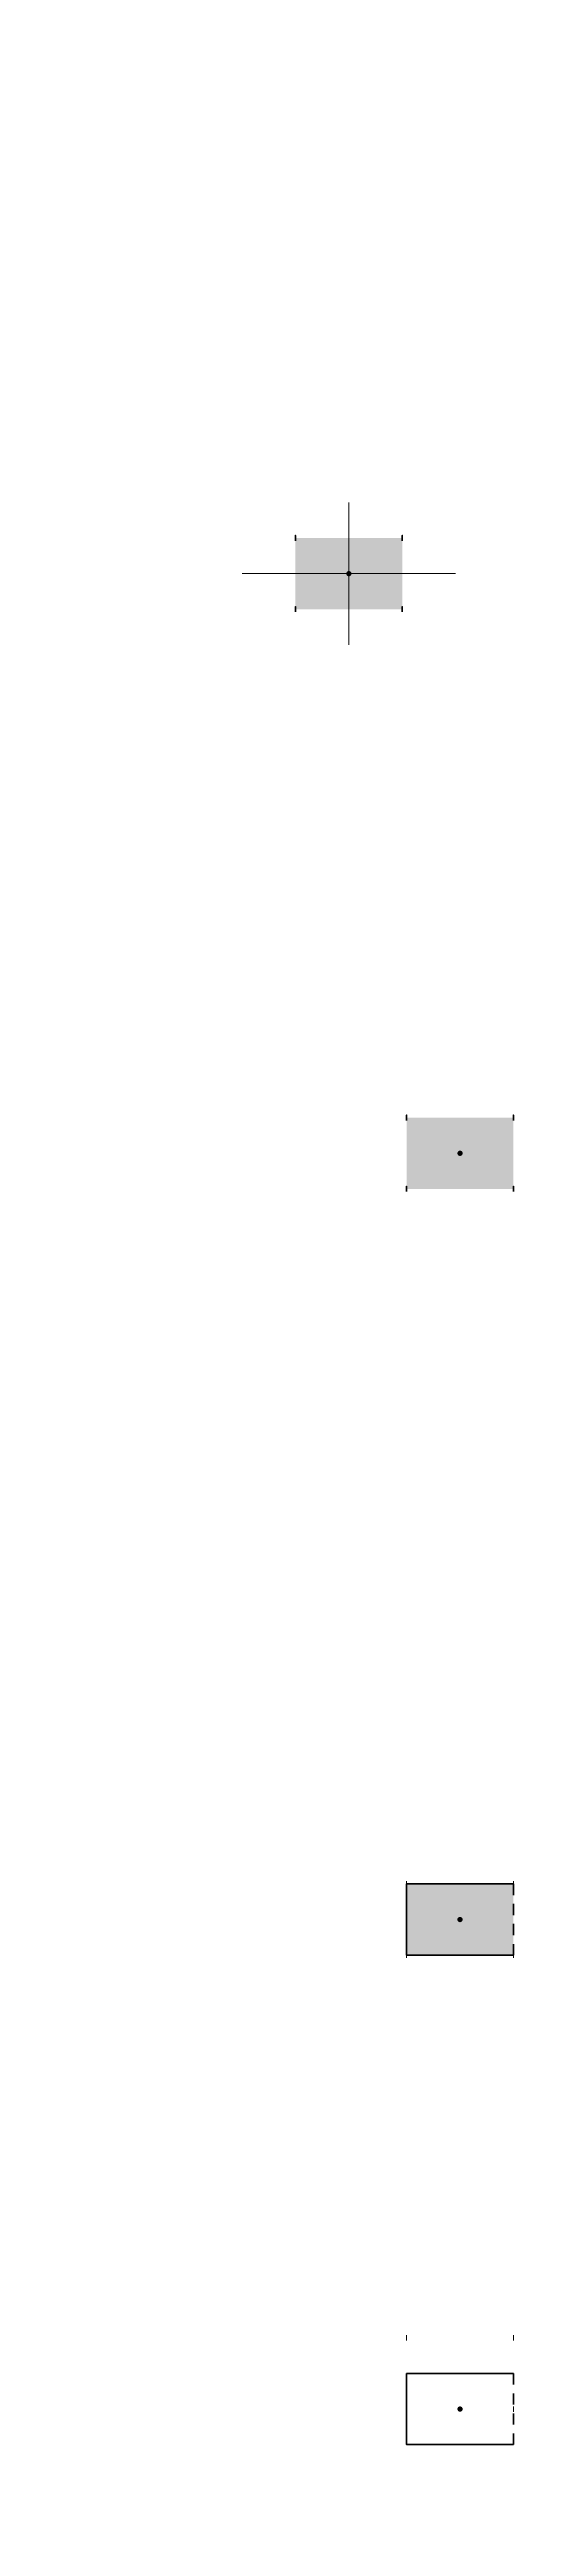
# Model space of a CAD drawing. Header units: millimetres. Extents: x -488.3 to -450.2, y 115.5 to 173.2.
# Drawn here: x -479.83 to -474.62, y 115.49 to 143.35 of the extents above; entities that cross this region are included whole.
import ezdxf

# ---------------------------------------------------------------- set-up
doc = ezdxf.new("R2010")
doc.units = ezdxf.units.MM
for name, pattern in [('DASHED', [19.05, 12.7, -6.35]), ('HIDDEN', [9.525, 6.35, -3.175]), ('HIDDEN2', [0.1875, 0.125, -0.0625])]:
    doc.linetypes.add(name, pattern=pattern)
for name, color, linetype, lineweight in [('CONTINUA FINA', 3, 'Continuous', 18), ('CONTORNO', 4, 'Continuous', 35), ('HIDDED', 6, 'HIDDEN', 18), ('Sketch Geometry(ACINDEC)', 7, 'HIDDEN2', 15), ('TEXTO', 7, 'Continuous', 15)]:
    doc.layers.add(name, color=color, linetype=linetype, lineweight=lineweight)
doc.styles.get("Standard").update_dxf_attribs({"font": 'arial.ttf'})

msp = doc.modelspace()

# ---------------------------------------------------------------- hatches: boundary and pattern name
at = {"layer": 'CONTORNO', "true_color": 0x7aafdf, "transparency": 33554508, "extrusion": (-1, 0, 0)}
h = msp.add_hatch(color=143, dxfattribs=at)
h.dxf.hatch_style = 1
h.paths.add_polyline_path([(-137.407, 0), (-137.055, 0), (-137.055, 0.6), (-137.407, 0.6)])
h.paths.add_polyline_path([(-137.855, 0), (-137.407, 0), (-137.407, 0.6), (-137.855, 0.6)])
at = {"layer": 'CONTORNO', "true_color": 0x7aafdf, "transparency": 33554508}
h = msp.add_hatch(color=143, dxfattribs=at)
h.dxf.hatch_style = 1
h.paths.add_polyline_path([(-475.867, 137.055), (-475.867, 137.855), (-477.067, 137.855), (-477.067, 137.055)])
at = {"layer": 'CONTORNO', "true_color": 0x7aafdf, "transparency": 33554508, "extrusion": (0, -1, 0)}
h = msp.add_hatch(color=143, dxfattribs=at)
h.dxf.hatch_style = 1
h.paths.add_polyline_path([(-475.867, 0), (-475.867, 0.6), (-477.067, 0.6), (-477.067, 0)])
at = {"layer": 'CONTORNO', "transparency": 33554559, "extrusion": (-1, 0, 0)}
h = msp.add_hatch(color=8, dxfattribs=at)
h.dxf.hatch_style = 1
h.set_gradient(color1=(199, 200, 202), color2=(147, 149, 152), name='INVCYLINDER')
h.paths.add_polyline_path([(-130.886, 0), (-130.535, 0), (-130.535, 0.6), (-130.886, 0.6)])
h.paths.add_polyline_path([(-131.335, 0), (-130.886, 0), (-130.886, 0.6), (-131.335, 0.6)])
at = {"layer": 'CONTORNO', "transparency": 33554559}
h = msp.add_hatch(color=8, dxfattribs=at)
h.dxf.hatch_style = 1
h.set_gradient(color1=(199, 200, 202), color2=(147, 149, 152), name='INVCYLINDER')
h.paths.add_polyline_path([(-474.618, 130.535), (-474.618, 131.335), (-475.818, 131.335), (-475.818, 130.535)])
at = {"layer": 'CONTORNO', "transparency": 33554559, "extrusion": (0, -1, 0)}
h = msp.add_hatch(color=8, dxfattribs=at)
h.dxf.hatch_style = 1
h.set_gradient(color1=(199, 200, 202), color2=(147, 149, 152), name='INVCYLINDER')
h.paths.add_polyline_path([(-474.618, 0), (-474.618, 0.6), (-475.818, 0.6), (-475.818, 0)])
at = {"layer": 'CONTORNO', "transparency": 33554559, "extrusion": (-1, 0, 0)}
h = msp.add_hatch(color=8, dxfattribs=at)
h.dxf.hatch_style = 1
h.set_gradient(color1=(199, 200, 202), color2=(147, 149, 152), name='INVCYLINDER')
h.paths.add_polyline_path([(-122.268, 0), (-121.916, 0), (-121.916, 0.6), (-122.268, 0.6)])
h.paths.add_polyline_path([(-122.716, 0), (-122.268, 0), (-122.268, 0.6), (-122.716, 0.6)])
at = {"layer": 'CONTORNO', "transparency": 33554559}
h = msp.add_hatch(color=8, dxfattribs=at)
h.dxf.hatch_style = 1
h.set_gradient(color1=(199, 200, 202), color2=(147, 149, 152), name='INVCYLINDER')
h.paths.add_polyline_path([(-474.618, 121.916), (-474.618, 122.716), (-475.818, 122.716), (-475.818, 121.916)])
at = {"layer": 'CONTORNO', "transparency": 33554559, "extrusion": (0, -1, 0)}
h = msp.add_hatch(color=8, dxfattribs=at)
h.dxf.hatch_style = 1
h.set_gradient(color1=(199, 200, 202), color2=(147, 149, 152), name='INVCYLINDER')
h.paths.add_polyline_path([(-474.618, 0), (-474.618, 0.6), (-475.818, 0.6), (-475.818, 0)])
h = msp.add_hatch(color=8, dxfattribs=at)
h.dxf.hatch_style = 1
h.set_gradient(color1=(199, 200, 202), color2=(147, 149, 152), name='INVCYLINDER')
h.paths.add_polyline_path([(-474.618, 0), (-474.618, 0.6), (-475.818, 0.6), (-475.818, 0)])
at = {"layer": 'TEXTO', "true_color": 0x000000, "transparency": 33554687, "extrusion": (0, -1, 0)}
h = msp.add_hatch(color=18, dxfattribs=at)
h.dxf.hatch_style = 1
h.set_gradient(color2=(248, 215, 49), name='INVSPHERICAL')
h.paths.add_polyline_path([(-476.497, 0.3, 1), (-476.437, 0.3, 1)])
at = {"layer": 'TEXTO', "true_color": 0x000000, "transparency": 33554687, "extrusion": (-1, 0, 0)}
h = msp.add_hatch(color=18, dxfattribs=at)
h.dxf.hatch_style = 1
h.set_gradient(color2=(248, 215, 49), name='INVSPHERICAL')
h.paths.add_polyline_path([(-137.485, 0.3, 1), (-137.425, 0.3, 1)])
at = {"layer": 'TEXTO', "true_color": 0x000000, "transparency": 33554687}
h = msp.add_hatch(color=18, dxfattribs=at)
h.dxf.hatch_style = 1
h.set_gradient(color2=(248, 215, 49), name='INVSPHERICAL')
h.paths.add_polyline_path([(-476.467, 137.425, 1), (-476.467, 137.485, 1)])
h = msp.add_hatch(color=18, dxfattribs=at)
h.dxf.hatch_style = 1
h.set_gradient(color2=(248, 215, 49), name='INVSPHERICAL')
h.paths.add_polyline_path([(-476.467, 137.425, 1), (-476.467, 137.485, 1)])
at = {"layer": 'TEXTO', "true_color": 0x000000, "transparency": 33554687, "extrusion": (-1, 0, 0)}
h = msp.add_hatch(color=18, dxfattribs=at)
h.dxf.hatch_style = 1
h.set_gradient(color2=(248, 215, 49), name='INVSPHERICAL')
h.paths.add_polyline_path([(-137.485, 0.3, 1), (-137.425, 0.3, 1)])
at = {"layer": 'TEXTO', "true_color": 0x000000, "transparency": 33554687, "extrusion": (0, -1, 0)}
h = msp.add_hatch(color=18, dxfattribs=at)
h.dxf.hatch_style = 1
h.set_gradient(color2=(248, 215, 49), name='INVSPHERICAL')
h.paths.add_polyline_path([(-476.497, 0.3, 1), (-476.437, 0.3, 1)])
h = msp.add_hatch(color=18, dxfattribs=at)
h.dxf.hatch_style = 1
h.set_gradient(name='INVSPHERICAL')
h.paths.add_polyline_path([(-475.248, 0.3, 1), (-475.188, 0.3, 1)])
at = {"layer": 'TEXTO', "true_color": 0x000000, "transparency": 33554687, "extrusion": (-1, 0, 0)}
h = msp.add_hatch(color=18, dxfattribs=at)
h.dxf.hatch_style = 1
h.set_gradient(name='INVSPHERICAL')
h.paths.add_polyline_path([(-130.965, 0.3, 1), (-130.905, 0.3, 1)])
at = {"layer": 'TEXTO', "true_color": 0x000000, "transparency": 33554687}
h = msp.add_hatch(color=18, dxfattribs=at)
h.dxf.hatch_style = 1
h.set_gradient(name='INVSPHERICAL')
h.paths.add_polyline_path([(-475.218, 130.905, 1), (-475.218, 130.965, 1)])
h = msp.add_hatch(color=18, dxfattribs=at)
h.dxf.hatch_style = 1
h.set_gradient(name='INVSPHERICAL')
h.paths.add_polyline_path([(-475.218, 130.905, 1), (-475.218, 130.965, 1)])
at = {"layer": 'TEXTO', "true_color": 0x000000, "transparency": 33554687, "extrusion": (-1, 0, 0)}
h = msp.add_hatch(color=18, dxfattribs=at)
h.dxf.hatch_style = 1
h.set_gradient(name='INVSPHERICAL')
h.paths.add_polyline_path([(-130.965, 0.3, 1), (-130.905, 0.3, 1)])
at = {"layer": 'TEXTO', "true_color": 0x000000, "transparency": 33554687, "extrusion": (0, -1, 0)}
h = msp.add_hatch(color=18, dxfattribs=at)
h.dxf.hatch_style = 1
h.set_gradient(name='INVSPHERICAL')
h.paths.add_polyline_path([(-475.248, 0.3, 1), (-475.188, 0.3, 1)])
h = msp.add_hatch(color=18, dxfattribs=at)
h.dxf.hatch_style = 1
h.set_gradient(name='INVSPHERICAL')
h.paths.add_polyline_path([(-475.248, 0.3, 1), (-475.188, 0.3, 1)])
at = {"layer": 'TEXTO', "true_color": 0x000000, "transparency": 33554687, "extrusion": (-1, 0, 0)}
h = msp.add_hatch(color=18, dxfattribs=at)
h.dxf.hatch_style = 1
h.set_gradient(name='INVSPHERICAL')
h.paths.add_polyline_path([(-122.346, 0.3, 1), (-122.286, 0.3, 1)])
at = {"layer": 'TEXTO', "true_color": 0x000000, "transparency": 33554687}
h = msp.add_hatch(color=18, dxfattribs=at)
h.dxf.hatch_style = 1
h.set_gradient(name='INVSPHERICAL')
h.paths.add_polyline_path([(-475.218, 122.286, 1), (-475.218, 122.346, 1)])
h = msp.add_hatch(color=18, dxfattribs=at)
h.dxf.hatch_style = 1
h.set_gradient(name='INVSPHERICAL')
h.paths.add_polyline_path([(-475.218, 122.286, 1), (-475.218, 122.346, 1)])
at = {"layer": 'TEXTO', "true_color": 0x000000, "transparency": 33554687, "extrusion": (-1, 0, 0)}
h = msp.add_hatch(color=18, dxfattribs=at)
h.dxf.hatch_style = 1
h.set_gradient(name='INVSPHERICAL')
h.paths.add_polyline_path([(-122.346, 0.3, 1), (-122.286, 0.3, 1)])
at = {"layer": 'TEXTO', "true_color": 0x000000, "transparency": 33554687, "extrusion": (0, -1, 0)}
h = msp.add_hatch(color=18, dxfattribs=at)
h.dxf.hatch_style = 1
h.set_gradient(name='INVSPHERICAL')
h.paths.add_polyline_path([(-475.248, 0.3, 1), (-475.188, 0.3, 1)])
at = {"layer": 'TEXTO', "true_color": 0x000000, "transparency": 33554687, "extrusion": (-1, 0, 0)}
h = msp.add_hatch(color=18, dxfattribs=at)
h.dxf.hatch_style = 1
h.set_gradient(name='INVSPHERICAL')
h.paths.add_polyline_path([(-116.84, 0.3, 1), (-116.78, 0.3, 1)])
at = {"layer": 'TEXTO', "true_color": 0x000000, "transparency": 33554687}
h = msp.add_hatch(color=18, dxfattribs=at)
h.dxf.hatch_style = 1
h.set_gradient(name='INVSPHERICAL')
h.paths.add_polyline_path([(-475.218, 116.78, 1), (-475.218, 116.84, 1)])
h = msp.add_hatch(color=18, dxfattribs=at)
h.dxf.hatch_style = 1
h.set_gradient(name='INVSPHERICAL')
h.paths.add_polyline_path([(-475.218, 116.78, 1), (-475.218, 116.84, 1)])
at = {"layer": 'TEXTO', "true_color": 0x000000, "transparency": 33554687, "extrusion": (0, -1, 0)}
h = msp.add_hatch(color=18, dxfattribs=at)
h.dxf.hatch_style = 1
h.set_gradient(name='INVSPHERICAL')
h.paths.add_polyline_path([(-475.248, 0.3, 1), (-475.188, 0.3, 1)])
at = {"layer": 'TEXTO', "true_color": 0x000000, "transparency": 33554687, "extrusion": (-1, 0, 0)}
h = msp.add_hatch(color=18, dxfattribs=at)
h.dxf.hatch_style = 1
h.set_gradient(name='INVSPHERICAL')
h.paths.add_polyline_path([(-116.84, 0.3, 1), (-116.78, 0.3, 1)])

# ---------------------------------------------------------------- linework, layer by layer
at = {"layer": 'CONTINUA FINA', "color": 146, "true_color": 0x105689, "extrusion": (-1, 0, 0)}
for centre in [(-122.716, 0, 475.818), (-122.716, 0.6, 475.818), (-122.716, 0, 474.618), (-122.716, 0.6, 474.618), (-121.916, 0, 475.818), (-121.916, 0.6, 475.818), (-121.916, 0, 474.618), (-121.916, 0.6, 474.618), (-117.61, 0, 475.818), (-117.61, 0.6, 475.818), (-117.61, 0, 474.618), (-117.61, 0.6, 474.618), (-116.81, 0, 475.818), (-116.81, 0.6, 475.818), (-116.81, 0, 474.618), (-116.81, 0.6, 474.618)]:
    msp.add_circle(centre, 0.03, dxfattribs=at)
at = {"layer": 'CONTORNO'}
for p, q in [((-475.818, 122.716, 0.6), (-475.818, 122.716)), ((-475.818, 117.21, 0.6), (-475.818, 117.21))]:
    msp.add_line(p, q, dxfattribs=at)
at = {"layer": 'CONTORNO', "linetype": 'HIDDEN2'}
for p, q in [((-474.618, 122.716, 0.6), (-474.618, 122.716)), ((-474.618, 117.21, 0.6), (-474.618, 117.21))]:
    msp.add_line(p, q, dxfattribs=at)
at = {"layer": 'CONTORNO'}
for points in [[(-478.76, 137.855, 0, 0, 0), (-478.93, 137.855, 0.02, 0, 0), (-478.99, 137.855, 0, 0, 0)], [(-478.76, 137.855, 0, 0, 0), (-478.76, 137.685, 0.02, 0, 0), (-478.76, 137.625, 0, 0, 0)], [(-477.286, 131.37, 0, 0, 0), (-477.456, 131.37, 0.02, 0, 0), (-477.516, 131.37, 0, 0, 0)], [(-477.286, 131.37, 0, 0, 0), (-477.286, 131.2, 0.02, 0, 0), (-477.286, 131.14, 0, 0, 0)], [(-477.47, 122.752, 0, 0, 0), (-477.607, 122.652, 0.02, 0, 0), (-477.656, 122.616, 0, 0, 0)], [(-477.47, 122.752, 0, 0, 0), (-477.37, 122.614, 0.02, 0, 0), (-477.334, 122.565, 0, 0, 0)], [(-477.47, 117.645, 0, 0, 0), (-477.607, 117.545, 0.02, 0, 0), (-477.656, 117.51, 0, 0, 0)], [(-477.47, 117.645, 0, 0, 0), (-477.37, 117.508, 0.02, 0, 0), (-477.334, 117.459, 0, 0, 0)]]:
    msp.add_lwpolyline(points, format="xyseb", dxfattribs=at)
at = {"layer": 'CONTORNO', "extrusion": (-1, 0, 0)}
for points, elevation in [([(-137.855, 0, 0, 0, 0), (-137.855, 0.202, 0.02, 0, 0), (-137.855, 0.255, 0, 0, 0)], 478.76), ([(-131.37, 0, 0, 0, 0), (-131.37, 0.202, 0.02, 0, 0), (-131.37, 0.255, 0, 0, 0)], 477.286), ([(-122.752, 0, 0, 0, 0), (-122.752, 0.202, 0.02, 0, 0), (-122.752, 0.255, 0, 0, 0)], 477.47), ([(-117.645, 0, 0, 0, 0), (-117.645, 0.202, 0.02, 0, 0), (-117.645, 0.255, 0, 0, 0)], 477.47)]:
    msp.add_lwpolyline(points, format="xyseb", dxfattribs=dict(at, elevation=elevation))
at = {"layer": 'CONTORNO', "elevation": 0.6}
for points in [[(-474.618, 122.716), (-475.818, 122.716)], [(-474.618, 117.21), (-475.818, 117.21)]]:
    msp.add_lwpolyline(points, dxfattribs=at)
at = {"layer": 'CONTORNO'}
for points in [[(-474.618, 121.916), (-475.818, 121.916), (-475.818, 122.716)], [(-474.618, 116.41), (-475.818, 116.41), (-475.818, 117.21)]]:
    msp.add_lwpolyline(points, dxfattribs=at)
at = {"layer": 'CONTORNO', "linetype": 'HIDDEN2'}
for points in [[(-474.618, 121.916), (-474.618, 122.716), (-475.818, 122.716)], [(-474.618, 116.41), (-474.618, 117.21), (-475.818, 117.21)]]:
    msp.add_lwpolyline(points, dxfattribs=at)
at = {"layer": 'CONTORNO', "color": 244, "true_color": 0x991b1e, "elevation": 0.3}
for points in [[(-475.218, 122.316, 0, 0, 0), (-475.218, 122.146, 0.02, 0, 0), (-475.218, 122.086, 0, 0, 0)], [(-475.218, 122.316, 0, 0, 0), (-475.048, 122.316, 0.02, 0, 0), (-474.988, 122.316, 0, 0, 0)], [(-475.218, 116.81, 0, 0, 0), (-475.218, 116.64, 0.02, 0, 0), (-475.218, 116.58, 0, 0, 0)], [(-475.218, 116.81, 0, 0, 0), (-475.048, 116.81, 0.02, 0, 0), (-474.988, 116.81, 0, 0, 0)]]:
    msp.add_lwpolyline(points, format="xyseb", dxfattribs=at)
at = {"layer": 'CONTORNO', "color": 244, "true_color": 0x991b1e, "extrusion": (-1, 0, 0), "elevation": 475.218}
for points in [[(-122.316, 0.3, 0, 0, 0), (-122.316, 0.502, 0.02, 0, 0), (-122.316, 0.555, 0, 0, 0)], [(-116.81, 0.3, 0, 0, 0), (-116.81, 0.502, 0.02, 0, 0), (-116.81, 0.555, 0, 0, 0)]]:
    msp.add_lwpolyline(points, format="xyseb", dxfattribs=at)
at = {"layer": 'CONTORNO', "extrusion": (-1, 0, 0)}
for centre in [(-137.855, 0, 477.067), (-137.855, 0.6, 477.067), (-137.855, 0, 475.867), (-137.855, 0.6, 475.867), (-137.055, 0, 477.067), (-137.055, 0.6, 477.067), (-137.055, 0, 475.867), (-137.055, 0.6, 475.867), (-131.335, 0, 475.818), (-131.335, 0.6, 475.818), (-131.335, 0, 474.618), (-131.335, 0.6, 474.618), (-130.535, 0, 475.818), (-130.535, 0.6, 475.818), (-130.535, 0, 474.618), (-130.535, 0.6, 474.618)]:
    msp.add_circle(centre, 0.03, dxfattribs=at)
at = {"layer": 'HIDDED', "linetype": 'DASHED', "extrusion": (1, 0, 0)}
msp.add_line((-476.467, 138.255, 0.3), (-476.467, 136.655, 0.3), dxfattribs=at)
at = {"layer": 'HIDDED', "linetype": 'DASHED', "extrusion": (0, 0, -1), "elevation": -0.3}
msp.add_lwpolyline([(477.667, 137.455), (475.267, 137.455)], dxfattribs=at)
at = {"layer": 'HIDDED', "linetype": 'DASHED', "extrusion": (1, 0, 0), "elevation": -476.467}
msp.add_lwpolyline([(137.455, 0.9), (137.455, -0.3)], dxfattribs=at)

# ---------------------------------------------------------------- texts
at = {"layer": 'Sketch Geometry(ACINDEC)', "color": 252, "true_color": 0x939598, "extrusion": (-1, 0, 0), "char_height": 0.08, "attachment_point": 1, "text_direction": (0, -1, 0)}
for s, insert in [('{\\fArial|b1|i0|c0|p34;N}', (-474.827, 116.511, 1.207)), ('{\\fArial|b1|i0|c0|p34;S}', (-477.386, 116.36, 1.34)), ('{\\fArial|b1|i0|c0|p34;T}', (-476.028, 116.36, 1.807)), ('{\\fArial|b1|i0|c0|p34;B}', (-476.028, 116.349, 0.607))]:
    msp.add_mtext_dynamic_manual_height_columns(s, width=0.20461, gutter_width=0.8, heights=[0], dxfattribs=dict(at, insert=insert))
at = {"layer": 'TEXTO', "extrusion": (-1, 0, 0), "attachment_point": 1, "text_direction": (0, -1, 0)}
for s, width, gutter_width, insert, char_height in [('{\\fArial|b1|i0|c0|p34;P}', 0.25576, 1, (-477.629, 143.36, 1.508), 0.1), ('{\\H1.08333x;ξ}', 0.20461, 0.8, (-478.635, 137.783, -0.151), 0.08), ('4', 0.20461, 0.8, (-477.277, 137.747, 0.865), 0.08), ('1', 0.20461, 0.8, (-477.277, 137.747, 0.265), 0.08), ('2', 0.20461, 0.8, (-476.087, 137.737, 0.265), 0.08), ('3', 0.20461, 0.8, (-476.081, 137.747, 0.865), 0.08), ('{\\H1.08333x;η}', 0.20461, 0.8, (-479.129, 137.584, 0.69), 0.08), ('{\\fArial|b1|i0|c0|p34;W}', 0.20461, 0.8, (-477.277, 137.572, 1.207), 0.08), ('s', 0.20461, 0.8, (-477.067, 137.455, 0.265), 0.08), ('t', 0.20461, 0.8, (-476.467, 137.423, 0.745), 0.08), ('b', 0.20461, 0.8, (-476.467, 137.423, -0.018), 0.08), ('n', 0.20461, 0.8, (-475.867, 137.455, 0.265), 0.08), ('{\\fArial|b1|i0|c0|p34;S}', 0.20461, 0.8, (-478.635, 136.604, 1.34), 0.08), ('8', 0.20461, 0.8, (-477.277, 136.79, 0.865), 0.08), ('5', 0.20461, 0.8, (-477.277, 136.79, 0.265), 0.08), ('{\\fArial|b1|i0|c0|p34;T}', 0.20461, 0.8, (-477.277, 136.604, 1.807), 0.08), ('{\\fArial|b1|i0|c0|p34;P}', 0.20461, 0.8, (-477.277, 136.604, 1.207), 0.08), ('{\\fArial|b1|i0|c0|p34;B}', 0.20461, 0.8, (-477.277, 136.594, 0.607), 0.08), ('6', 0.20461, 0.8, (-476.077, 136.79, 0.265), 0.08), ('7', 0.20461, 0.8, (-476.077, 136.79, 0.865), 0.08), ('{\\fArial|b1|i0|c0|p34;N}', 0.20461, 0.8, (-476.076, 136.756, 1.207), 0.08), ('{\\fArial|b1|i0|c0|p34;E}', 0.20461, 0.8, (-477.277, 135.804, 1.207), 0.08), ('{\\H1.08333x;ξ}', 0.20461, 0.8, (-477.162, 131.298, -0.151), 0.08), ('{\\H1.08333x;η}', 0.20461, 0.8, (-477.655, 131.099, 0.69), 0.08), ('4', 0.20461, 0.8, (-476.028, 131.227, 0.865), 0.08), ('1', 0.20461, 0.8, (-476.028, 131.227, 0.265), 0.08), ('{\\fArial|b1|i0|c0|p34;W}', 0.20461, 0.8, (-476.028, 131.052, 1.207), 0.08), ('s', 0.20461, 0.8, (-475.818, 131.017, 0.265), 0.08), ('2', 0.20461, 0.8, (-474.838, 131.217, 0.265), 0.08), ('3', 0.20461, 0.8, (-474.832, 131.227, 0.865), 0.08), ('n', 0.20461, 0.8, (-474.618, 131.022, 0.265), 0.08), ('t', 0.20461, 0.8, (-475.218, 130.903, 0.745), 0.08), ('b', 0.20461, 0.8, (-475.218, 130.903, -0.018), 0.08), ('8', 0.20461, 0.8, (-476.028, 130.27, 0.865), 0.08), ('5', 0.20461, 0.8, (-476.028, 130.27, 0.265), 0.08), ('6', 0.20461, 0.8, (-474.828, 130.27, 0.265), 0.08), ('7', 0.20461, 0.8, (-474.828, 130.27, 0.865), 0.08), ('{\\fArial|b1|i0|c0|p34;N}', 0.20461, 0.8, (-474.827, 130.236, 1.207), 0.08), ('{\\fArial|b1|i0|c0|p34;S}', 0.20461, 0.8, (-477.386, 130.084, 1.34), 0.08), ('{\\fArial|b1|i0|c0|p34;T}', 0.20461, 0.8, (-476.028, 130.084, 1.807), 0.08), ('{\\fArial|b1|i0|c0|p34;P}', 0.20461, 0.8, (-476.028, 130.084, 1.207), 0.08), ('{\\fArial|b1|i0|c0|p34;B}', 0.20461, 0.8, (-476.028, 130.074, 0.607), 0.08), ('{\\fArial|b1|i0|c0|p34;E}', 0.20461, 0.8, (-476.028, 129.284, 1.207), 0.08), ('\\A1;x{\\H0.7x;\\S^ 3;}', 0.20461, 0.8, (-477.838, 122.516, 0.697), 0.08), ('{\\fArial|b1|i0|c0|p34;W}', 0.20461, 0.8, (-476.028, 122.434, 1.207), 0.08), ('s', 0.20461, 0.8, (-475.818, 122.399, 0.265), 0.08), ('n', 0.20461, 0.8, (-474.618, 122.404, 0.265), 0.08), ('\\A1;x{\\H0.7x;\\S^ 1;}', 0.20461, 0.8, (-478.268, 122.122, 0.697), 0.08), ('t', 0.20461, 0.8, (-475.218, 122.285, 0.745), 0.08), ('b', 0.20461, 0.8, (-475.218, 122.285, -0.018), 0.08), ('{\\fArial|b1|i0|c0|p34;N}', 0.20461, 0.8, (-474.827, 121.618, 1.207), 0.08), ('{\\fArial|b1|i0|c0|p34;S}', 0.20461, 0.8, (-477.386, 121.466, 1.34), 0.08), ('{\\fArial|b1|i0|c0|p34;P}', 0.20461, 0.8, (-476.156, 121.466, 1.207), 0.08), ('{\\fArial|b1|i0|c0|p34;T}', 0.20461, 0.8, (-476.028, 121.466, 1.807), 0.08), ('{\\fArial|b1|i0|c0|p34;B}', 0.20461, 0.8, (-476.028, 121.456, 0.607), 0.08), ('{\\fArial|b1|i0|c0|p34;E}', 0.20461, 0.8, (-476.028, 120.666, 1.207), 0.08), ('\\A1;x{\\H0.7x;\\S^ 3;}', 0.20461, 0.8, (-477.838, 117.409, 0.697), 0.08), ('\\A1;x{\\H0.7x;\\S^ 1;}', 0.20461, 0.8, (-478.268, 117.016, 0.697), 0.08), ('se', 0.20461, 0.8, (-475.818, 116.938, 0.265), 0.08), ('te', 0.20461, 0.8, (-475.218, 116.892, 0.714), 0.08), ('be', 0.20461, 0.8, (-475.218, 116.852, -0.047), 0.08), ('ne', 0.20461, 0.8, (-474.618, 116.801, 0.443), 0.08), ('{\\fArial|b1|i0|c0|p34;P}', 0.20461, 0.8, (-476.156, 116.36, 1.207), 0.08), ('{\\fArial|b1|i0|c0|p34;E}', 0.20461, 0.8, (-476.028, 115.56, 1.207), 0.08)]:
    msp.add_mtext_dynamic_manual_height_columns(s, width=width, gutter_width=gutter_width, heights=[0], dxfattribs=dict(at, insert=insert, char_height=char_height))
at = {"layer": 'TEXTO', "extrusion": (0, -1, 0), "char_height": 0.08, "attachment_point": 1, "text_direction": (1, 0, 0)}
for s, insert in [('w', (-476.467, 137.855, 0.262)), ('{\\H1.08333x;ζ}', (-479.836, 137.055, 0.955)), ('e', (-476.467, 137.055, 0.262)), ('w', (-475.218, 131.335, 0.262)), ('{\\H1.08333x;ζ}', (-478.362, 130.57, 0.955)), ('e', (-475.218, 130.535, 0.262)), ('w', (-475.218, 122.716, 0.262)), ('e', (-475.218, 121.916, 0.262)), ('e', (-475.218, 116.81, 0.262))]:
    msp.add_mtext_dynamic_manual_height_columns(s, width=0.12072, gutter_width=0.8, heights=[0], dxfattribs=dict(at, insert=insert))
at = {"layer": 'TEXTO', "color": 146, "true_color": 0x105689, "extrusion": (-1, 0, 0), "char_height": 0.08, "attachment_point": 1, "text_direction": (0, -1, 0)}
for s, insert in [('4', (-476.028, 122.609, 0.899)), ('1', (-476.028, 122.577, 0.306)), ('2', (-474.838, 122.586, 0.319)), ('3', (-474.832, 122.581, 0.919)), ('8', (-476.028, 121.788, 0.908)), ('5', (-476.028, 121.783, 0.307)), ('6', (-474.618, 121.992, 0.109)), ('7', (-474.618, 121.983, 0.698)), ('6', (-474.618, 116.885, 0.109)), ('7', (-474.618, 116.877, 0.698)), ('8', (-476.028, 116.681, 0.908)), ('5', (-476.028, 116.677, 0.307))]:
    msp.add_mtext_dynamic_manual_height_columns(s, width=0.20461, gutter_width=0.8, heights=[0], dxfattribs=dict(at, insert=insert))
at = {"layer": 'TEXTO', "color": 244, "true_color": 0x991b1e, "extrusion": (-1, 0, 0), "char_height": 0.08, "attachment_point": 1, "text_direction": (0, -1, 0)}
for s, insert in [('\\A1;ξ{\\H0.7x;\\S^ 3;}', (-475.218, 122.411, 0.501)), ('\\A1;ξ{\\H0.7x;\\S^ 1;}', (-475.218, 122.11, 0.276)), ('\\A1;ξ{\\H0.7x;\\S^ 3;}', (-475.218, 116.905, 0.501)), ('\\A1;ξ{\\H0.7x;\\S^ 1;}', (-475.218, 116.604, 0.276))]:
    msp.add_mtext_dynamic_manual_height_columns(s, width=0.20461, gutter_width=0.8, heights=[0], dxfattribs=dict(at, insert=insert))
at = {"layer": 'TEXTO', "extrusion": (-0.808841, -0.588027, 0), "char_height": 0.08, "attachment_point": 1, "text_direction": (0.588027, -0.808841, 0)}
for insert in [(-477.943, 122.041, 0.721), (-477.943, 116.935, 0.721)]:
    msp.add_mtext_dynamic_manual_height_columns('\\A1;x{\\H0.7x;\\S^ 2;}', width=0.12072, gutter_width=0.8, heights=[0], dxfattribs=dict(at, insert=insert))
at = {"layer": 'TEXTO', "color": 244, "true_color": 0x991b1e, "extrusion": (0, -1, 0), "char_height": 0.08, "attachment_point": 1, "text_direction": (1, 0, 0)}
for insert in [(-474.988, 122.305, 0.336), (-474.988, 116.799, 0.336)]:
    msp.add_mtext_dynamic_manual_height_columns('\\A1;ξ{\\H0.7x;\\S^ 2;}', width=0.12072, gutter_width=0.8, heights=[0], dxfattribs=dict(at, insert=insert))

doc.saveas('drawing.dxf')
